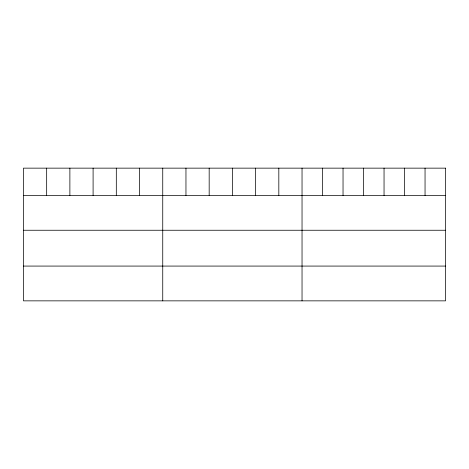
<?xml version="1.0" encoding="UTF-8"?>
<svg xmlns="http://www.w3.org/2000/svg" width="469" height="469" viewBox="0 0 469 469"><rect width="100%" height="100%" fill="white"/><g stroke="black" fill="none" stroke-linecap="round" stroke-linejoin="round"><path stroke-width="0.7" d="M23.45 195.479L445.55 195.479M23.45 230.25L445.55 230.25M23.45 266.075L445.55 266.075M425.049 168.148L425.049 195.479M404.548 168.148L404.548 195.479M384.047 168.148L384.047 195.479M363.539 168.148L363.539 195.479M343.038 168.148L343.038 195.479M322.537 168.148L322.537 195.479M302.036 168.148L302.036 300.852M278.821 168.148L278.821 195.479M255.605 168.148L255.605 195.479M232.389 168.148L232.389 195.479M209.174 168.148L209.174 195.479M185.959 168.148L185.959 195.479M162.743 168.148L162.743 300.852M139.528 168.148L139.528 195.479M116.312 168.148L116.312 195.479M93.097 168.148L93.097 195.479M69.881 168.148L69.881 195.479M46.666 168.148L46.666 195.479M445.55 168.148L23.45 168.148L23.45 300.852L445.55 300.852L445.55 168.148"/></g></svg>
